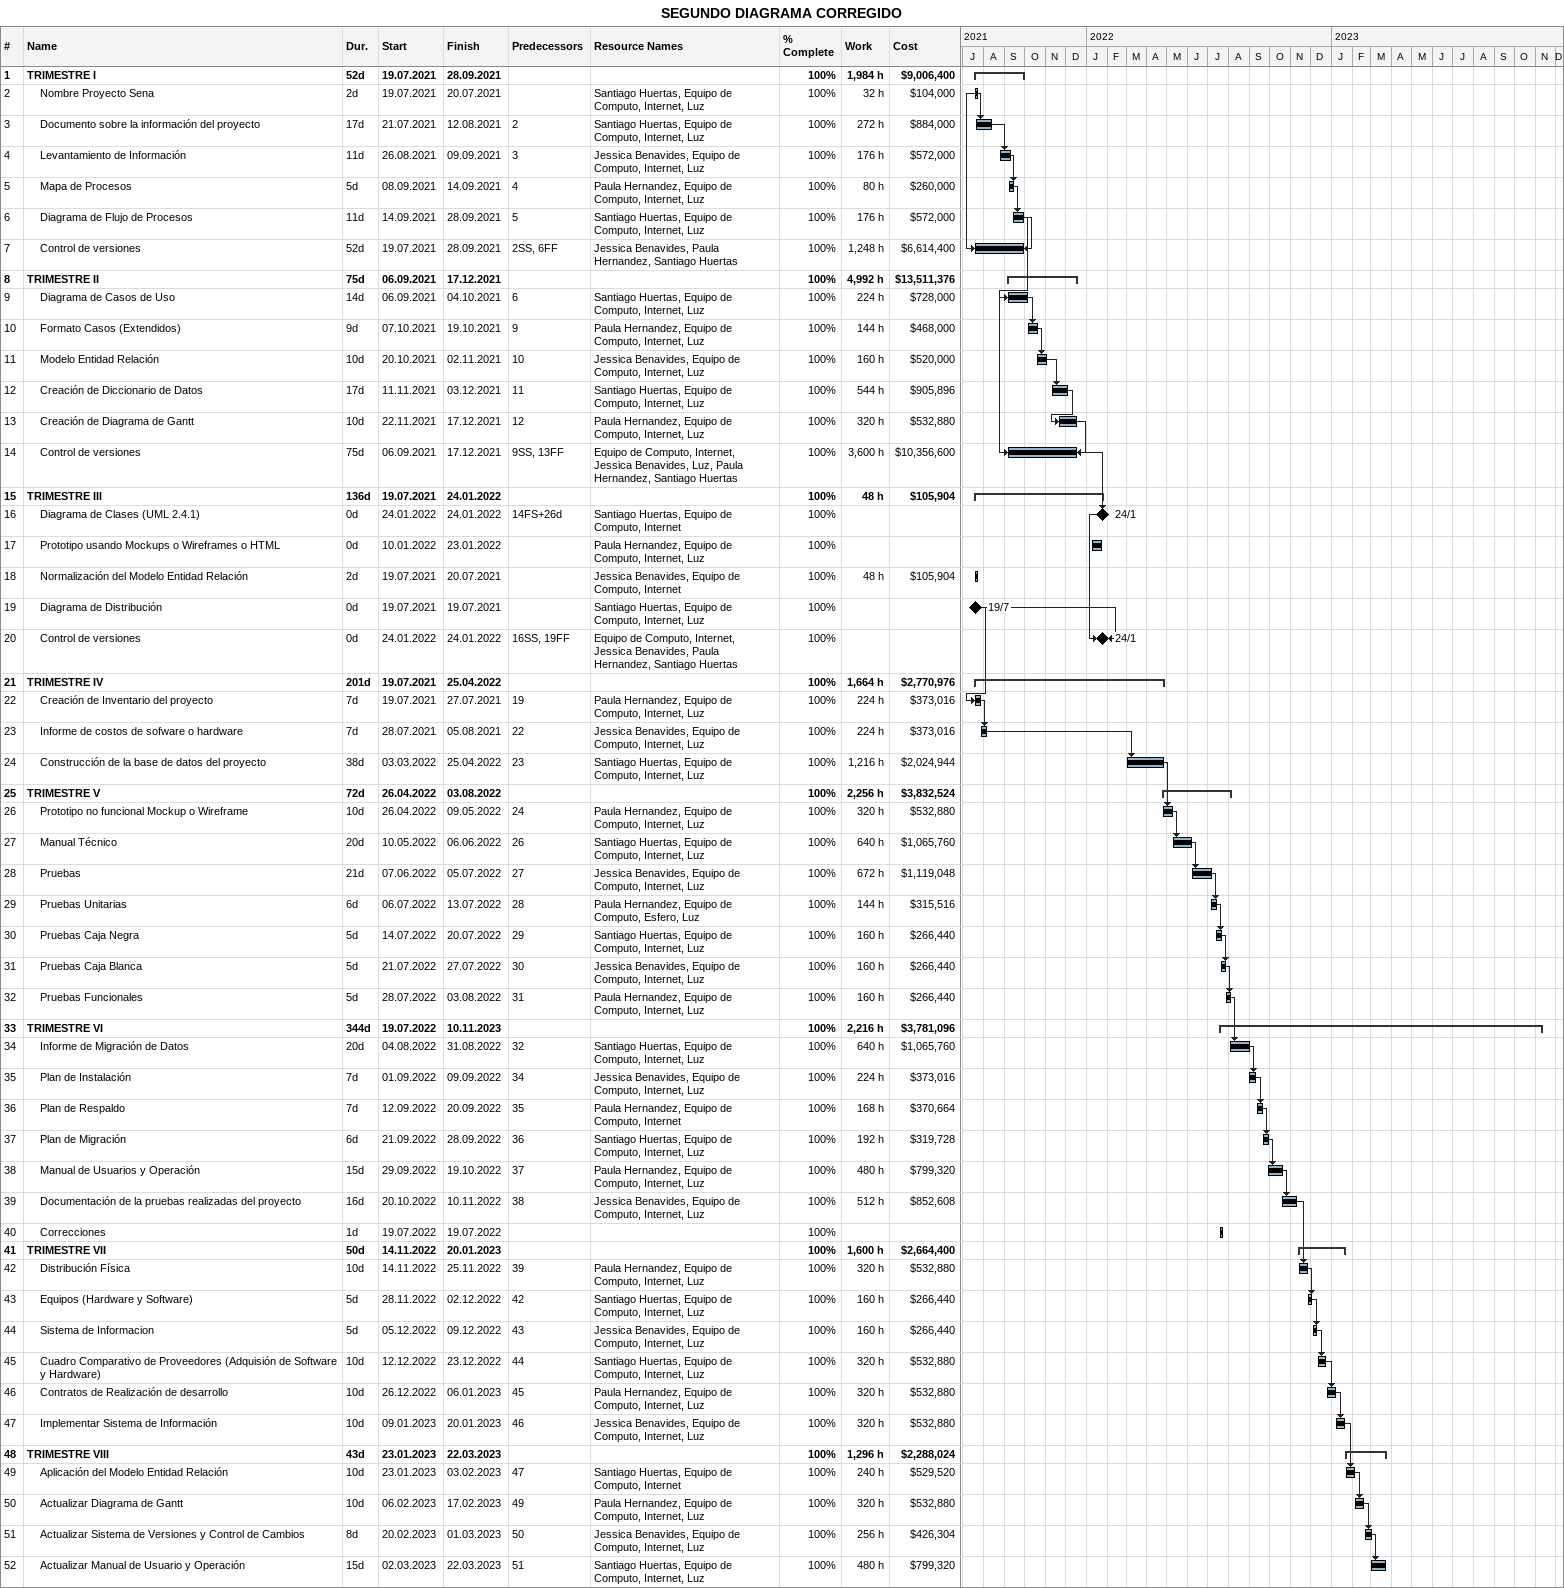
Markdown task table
SEGUNDO DIAGRAMA CORREGIDO

| ID | Level | Task | Duration | Start | Finish | Predecessors | Resources | % complete | Work (h) | Cost ($) |
|---|---|---|---|---|---|---|---|---|---|---|
| 1 | 1 | **TRIMESTRE I** | 52d | 2021-07-19 | 2021-09-28 |  |  | 100 | 1984 | 9006400 |
| 2 | 2 | Nombre Proyecto Sena | 2d | 2021-07-19 | 2021-07-20 |  | Santiago Huertas, Equipo de Computo, Internet, Luz | 100 | 32 | 104000 |
| 3 | 2 | Documento sobre la información del proyecto | 17d | 2021-07-21 | 2021-08-12 | 2 | Santiago Huertas, Equipo de Computo, Internet, Luz | 100 | 272 | 884000 |
| 4 | 2 | Levantamiento de Información | 11d | 2021-08-26 | 2021-09-09 | 3 | Jessica Benavides, Equipo de Computo, Internet, Luz | 100 | 176 | 572000 |
| 5 | 2 | Mapa de Procesos | 5d | 2021-09-08 | 2021-09-14 | 4 | Paula Hernandez, Equipo de Computo, Internet, Luz | 100 | 80 | 260000 |
| 6 | 2 | Diagrama de Flujo de Procesos | 11d | 2021-09-14 | 2021-09-28 | 5 | Santiago Huertas, Equipo de Computo, Internet, Luz | 100 | 176 | 572000 |
| 7 | 2 | Control de versiones | 52d | 2021-07-19 | 2021-09-28 | 2SS, 6FF | Jessica Benavides, Paula Hernandez, Santiago Huertas | 100 | 1248 | 6614400 |
| 8 | 1 | **TRIMESTRE II** | 75d | 2021-09-06 | 2021-12-17 |  |  | 100 | 4992 | 13511376 |
| 9 | 2 | Diagrama de Casos de Uso | 14d | 2021-09-06 | 2021-10-04 | 6 | Santiago Huertas, Equipo de Computo, Internet, Luz | 100 | 224 | 728000 |
| 10 | 2 | Formato Casos (Extendidos) | 9d | 2021-10-07 | 2021-10-19 | 9 | Paula Hernandez, Equipo de Computo, Internet, Luz | 100 | 144 | 468000 |
| 11 | 2 | Modelo Entidad Relación | 10d | 2021-10-20 | 2021-11-02 | 10 | Jessica Benavides, Equipo de Computo, Internet, Luz | 100 | 160 | 520000 |
| 12 | 2 | Creación de Diccionario de Datos | 17d | 2021-11-11 | 2021-12-03 | 11 | Santiago Huertas, Equipo de Computo, Internet, Luz | 100 | 544 | 905896 |
| 13 | 2 | Creación de Diagrama de Gantt | 10d | 2021-11-22 | 2021-12-17 | 12 | Paula Hernandez, Equipo de Computo, Internet, Luz | 100 | 320 | 532880 |
| 14 | 2 | Control de versiones | 75d | 2021-09-06 | 2021-12-17 | 9SS, 13FF | Equipo de Computo, Internet, Jessica Benavides, Luz, Paula Hernandez, Santiago Huertas | 100 | 3600 | 10356600 |
| 15 | 1 | **TRIMESTRE III** | 136d | 2021-07-19 | 2022-01-24 |  |  | 100 | 48 | 105904 |
| 16 | 2 | Diagrama de Clases (UML 2.4.1) | 0d | 2022-01-24 | 2022-01-24 | 14FS+26d | Santiago Huertas, Equipo de Computo, Internet | 100 |  |  |
| 17 | 2 | Prototipo usando Mockups o Wireframes o HTML | 0d | 2022-01-10 | 2022-01-23 |  | Paula Hernandez, Equipo de Computo, Internet, Luz | 100 |  |  |
| 18 | 2 | Normalización del Modelo Entidad Relación | 2d | 2021-07-19 | 2021-07-20 |  | Jessica Benavides, Equipo de Computo, Internet | 100 | 48 | 105904 |
| 19 | 2 | Diagrama de Distribución | 0d | 2021-07-19 | 2021-07-19 |  | Santiago Huertas, Equipo de Computo, Internet, Luz | 100 |  |  |
| 20 | 2 | Control de versiones | 0d | 2022-01-24 | 2022-01-24 | 16SS, 19FF | Equipo de Computo, Internet, Jessica Benavides, Paula Hernandez, Santiago Huertas | 100 |  |  |
| 21 | 1 | **TRIMESTRE IV** | 201d | 2021-07-19 | 2022-04-25 |  |  | 100 | 1664 | 2770976 |
| 22 | 2 | Creación de Inventario del proyecto | 7d | 2021-07-19 | 2021-07-27 | 19 | Paula Hernandez, Equipo de Computo, Internet, Luz | 100 | 224 | 373016 |
| 23 | 2 | Informe de costos de sofware o hardware | 7d | 2021-07-28 | 2021-08-05 | 22 | Jessica Benavides, Equipo de Computo, Internet, Luz | 100 | 224 | 373016 |
| 24 | 2 | Construcción de la base de datos del proyecto | 38d | 2022-03-03 | 2022-04-25 | 23 | Santiago Huertas, Equipo de Computo, Internet, Luz | 100 | 1216 | 2024944 |
| 25 | 1 | **TRIMESTRE V** | 72d | 2022-04-26 | 2022-08-03 |  |  | 100 | 2256 | 3832524 |
| 26 | 2 | Prototipo no funcional Mockup o Wireframe | 10d | 2022-04-26 | 2022-05-09 | 24 | Paula Hernandez, Equipo de Computo, Internet, Luz | 100 | 320 | 532880 |
| 27 | 2 | Manual Técnico | 20d | 2022-05-10 | 2022-06-06 | 26 | Santiago Huertas, Equipo de Computo, Internet, Luz | 100 | 640 | 1065760 |
| 28 | 2 | Pruebas | 21d | 2022-06-07 | 2022-07-05 | 27 | Jessica Benavides, Equipo de Computo, Internet, Luz | 100 | 672 | 1119048 |
| 29 | 2 | Pruebas Unitarias | 6d | 2022-07-06 | 2022-07-13 | 28 | Paula Hernandez, Equipo de Computo, Esfero, Luz | 100 | 144 | 315516 |
| 30 | 2 | Pruebas Caja Negra | 5d | 2022-07-14 | 2022-07-20 | 29 | Santiago Huertas, Equipo de Computo, Internet, Luz | 100 | 160 | 266440 |
| 31 | 2 | Pruebas Caja Blanca | 5d | 2022-07-21 | 2022-07-27 | 30 | Jessica Benavides, Equipo de Computo, Internet, Luz | 100 | 160 | 266440 |
| 32 | 2 | Pruebas Funcionales | 5d | 2022-07-28 | 2022-08-03 | 31 | Paula Hernandez, Equipo de Computo, Internet, Luz | 100 | 160 | 266440 |
| 33 | 1 | **TRIMESTRE VI** | 344d | 2022-07-19 | 2023-11-10 |  |  | 100 | 2216 | 3781096 |
| 34 | 2 | Informe de Migración de Datos | 20d | 2022-08-04 | 2022-08-31 | 32 | Santiago Huertas, Equipo de Computo, Internet, Luz | 100 | 640 | 1065760 |
| 35 | 2 | Plan de Instalación | 7d | 2022-09-01 | 2022-09-09 | 34 | Jessica Benavides, Equipo de Computo, Internet, Luz | 100 | 224 | 373016 |
| 36 | 2 | Plan de Respaldo | 7d | 2022-09-12 | 2022-09-20 | 35 | Paula Hernandez, Equipo de Computo, Internet | 100 | 168 | 370664 |
| 37 | 2 | Plan de Migración | 6d | 2022-09-21 | 2022-09-28 | 36 | Santiago Huertas, Equipo de Computo, Internet, Luz | 100 | 192 | 319728 |
| 38 | 2 | Manual de Usuarios y Operación | 15d | 2022-09-29 | 2022-10-19 | 37 | Paula Hernandez, Equipo de Computo, Internet, Luz | 100 | 480 | 799320 |
| 39 | 2 | Documentación de la pruebas realizadas del proyecto | 16d | 2022-10-20 | 2022-11-10 | 38 | Jessica Benavides, Equipo de Computo, Internet, Luz | 100 | 512 | 852608 |
| 40 | 2 | Correcciones | 1d | 2022-07-19 | 2022-07-19 |  |  | 100 |  |  |
| 41 | 1 | **TRIMESTRE VII** | 50d | 2022-11-14 | 2023-01-20 |  |  | 100 | 1600 | 2664400 |
| 42 | 2 | Distribución Física | 10d | 2022-11-14 | 2022-11-25 | 39 | Paula Hernandez, Equipo de Computo, Internet, Luz | 100 | 320 | 532880 |
| 43 | 2 | Equipos (Hardware y Software) | 5d | 2022-11-28 | 2022-12-02 | 42 | Santiago Huertas, Equipo de Computo, Internet, Luz | 100 | 160 | 266440 |
| 44 | 2 | Sistema de Informacion | 5d | 2022-12-05 | 2022-12-09 | 43 | Jessica Benavides, Equipo de Computo, Internet, Luz | 100 | 160 | 266440 |
| 45 | 2 | Cuadro Comparativo de Proveedores (Adquisión de Software y Hardware) | 10d | 2022-12-12 | 2022-12-23 | 44 | Santiago Huertas, Equipo de Computo, Internet, Luz | 100 | 320 | 532880 |
| 46 | 2 | Contratos de Realización de desarrollo | 10d | 2022-12-26 | 2023-01-06 | 45 | Paula Hernandez, Equipo de Computo, Internet, Luz | 100 | 320 | 532880 |
| 47 | 2 | Implementar Sistema de Información | 10d | 2023-01-09 | 2023-01-20 | 46 | Jessica Benavides, Equipo de Computo, Internet, Luz | 100 | 320 | 532880 |
| 48 | 1 | **TRIMESTRE VIII** | 43d | 2023-01-23 | 2023-03-22 |  |  | 100 | 1296 | 2288024 |
| 49 | 2 | Aplicación del Modelo Entidad Relación | 10d | 2023-01-23 | 2023-02-03 | 47 | Santiago Huertas, Equipo de Computo, Internet | 100 | 240 | 529520 |
| 50 | 2 | Actualizar Diagrama de Gantt | 10d | 2023-02-06 | 2023-02-17 | 49 | Paula Hernandez, Equipo de Computo, Internet, Luz | 100 | 320 | 532880 |
| 51 | 2 | Actualizar Sistema de Versiones y Control de Cambios | 8d | 2023-02-20 | 2023-03-01 | 50 | Jessica Benavides, Equipo de Computo, Internet, Luz | 100 | 256 | 426304 |
| 52 | 2 | Actualizar Manual de Usuario y Operación | 15d | 2023-03-02 | 2023-03-22 | 51 | Santiago Huertas, Equipo de Computo, Internet, Luz | 100 | 480 | 799320 |
